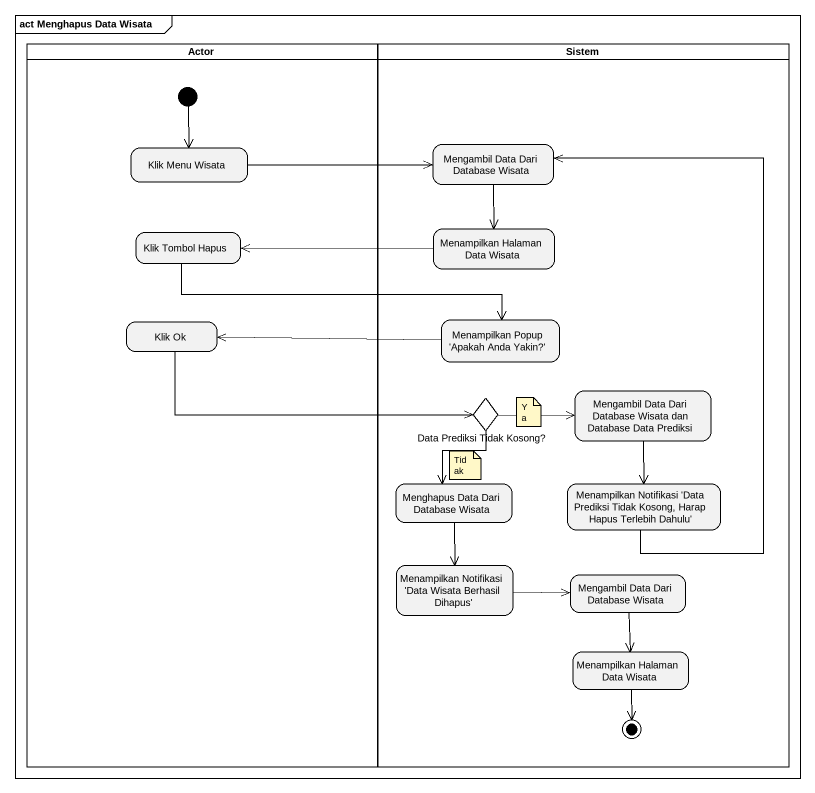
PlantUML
@startuml
mainframe act Menghapus Data Wisata
hide empty description
state "Actor" as Actor_ <<partition>> {
  state "Klik Menu Wisata" as Klik_Menu_Wisata
  state "Klik Tombol Hapus" as Klik_Tombol_Hapus
  state "Klik Ok" as Klik_Ok
  [*] --> Klik_Menu_Wisata
}
state Sistem <<partition>> {
  state "Mengambil Data Dari Database Wisata" as Mengambil_Data_Dari
  state "Menampilkan Halaman Data Wisata" as Menampilkan_Halaman_Data
  state "Menampilkan Popup 'Apakah Anda Yakin?'" as Menampilkan_Popup_Apakah
  state "Data Prediksi Tidak Kosong?" as Data_Prediksi_Tidak_Kosong <<choice>>
  state "Mengambil Data Dari Database Wisata dan Database Data Prediksi" as Mengambil_Data_Dari_2
  state "Menghapus Data Dari Database Wisata" as Menghapus_Data_Dari
  state "Menampilkan Notifikasi 'Data Prediksi Tidak Kosong, Harap Hapus Terlebih Dahulu'" as Menampilkan_Notifikasi_Data
  state "Menampilkan Notifikasi 'Data Wisata Berhasil Dihapus'" as Menampilkan_Notifikasi_Data_2
  state "Mengambil Data Dari Database Wisata" as Mengambil_Data_Dari_3
  state "Menampilkan Halaman Data Wisata" as Menampilkan_Halaman_Data_2
  Menampilkan_Halaman_Data_2 --> [*]
}
Klik_Menu_Wisata -right-> Mengambil_Data_Dari
Mengambil_Data_Dari --> Menampilkan_Halaman_Data
Klik_Tombol_Hapus -right-> Menampilkan_Popup_Apakah
Menampilkan_Halaman_Data -left-> Klik_Tombol_Hapus
Klik_Ok -right-> Data_Prediksi_Tidak_Kosong
Menampilkan_Popup_Apakah -left-> Klik_Ok
Data_Prediksi_Tidak_Kosong -right-> Mengambil_Data_Dari_2
Data_Prediksi_Tidak_Kosong --> Menghapus_Data_Dari
Mengambil_Data_Dari_2 --> Menampilkan_Notifikasi_Data
Menghapus_Data_Dari --> Menampilkan_Notifikasi_Data_2
Menampilkan_Notifikasi_Data -up-> Mengambil_Data_Dari
Menampilkan_Notifikasi_Data_2 -right-> Mengambil_Data_Dari_3
Mengambil_Data_Dari_3 --> Menampilkan_Halaman_Data_2
note as N1
  Ya
end note
note as N2
  Tidak
end note
@enduml
